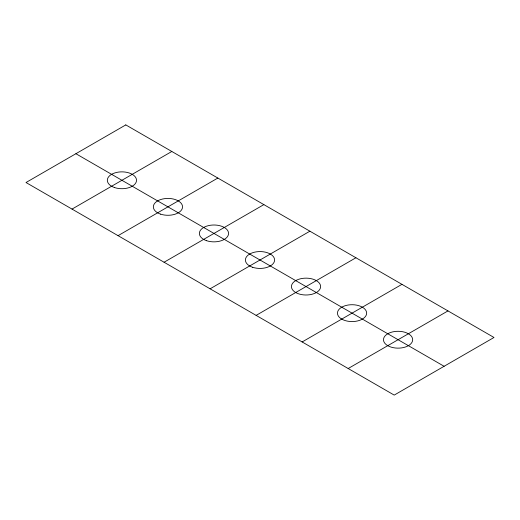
<?xml version="1.0" encoding="UTF-8"?>
<svg xmlns="http://www.w3.org/2000/svg" width="520" height="520" viewBox="0 0 520 520"><rect width="100%" height="100%" fill="white"/><g stroke="black" fill="none" stroke-linecap="round" stroke-linejoin="round"><path stroke-width="0.78" d="M72.026 209.092L171.821 151.476M118.053 235.664L217.847 178.048M164.079 262.236L263.874 204.62M210.106 288.808L309.894 231.192M256.126 315.38L355.921 257.764M302.153 341.952L401.947 284.336M348.179 368.524L447.974 310.908M75.894 153.712L444.106 366.288M125.794 124.904L26 182.52L394.206 395.096L494 337.48L125.794 124.904M114.621 187.583A14.599 8.431 0 0 0 136.519 180.284A14.599 8.431 0 0 0 114.621 172.984A14.599 8.431 0 0 0 114.621 187.583M252.701 267.3A14.599 8.431 0 0 0 274.599 260A14.599 8.431 0 0 0 252.701 252.701A14.599 8.431 0 0 0 252.701 267.3M295.704 292.533A14.599 8.431 0 0 0 320.125 288.756A14.599 8.431 0 0 0 302.25 278.434A14.599 8.431 0 0 0 295.704 292.533M341.731 319.105A14.599 8.431 0 0 0 366.151 315.328A14.599 8.431 0 0 0 348.27 305.006A14.599 8.431 0 0 0 341.731 319.105M387.751 345.676A14.599 8.431 0 0 0 412.178 341.9A14.599 8.431 0 0 0 394.297 331.578A14.599 8.431 0 0 0 387.751 345.676M160.648 214.156A14.599 8.431 0 0 0 182.546 206.856A14.599 8.431 0 0 0 160.648 199.556A14.599 8.431 0 0 0 160.648 214.156M206.674 240.728A14.599 8.431 0 0 0 228.572 233.428A14.599 8.431 0 0 0 206.674 226.129A14.599 8.431 0 0 0 206.674 240.728"/></g></svg>
